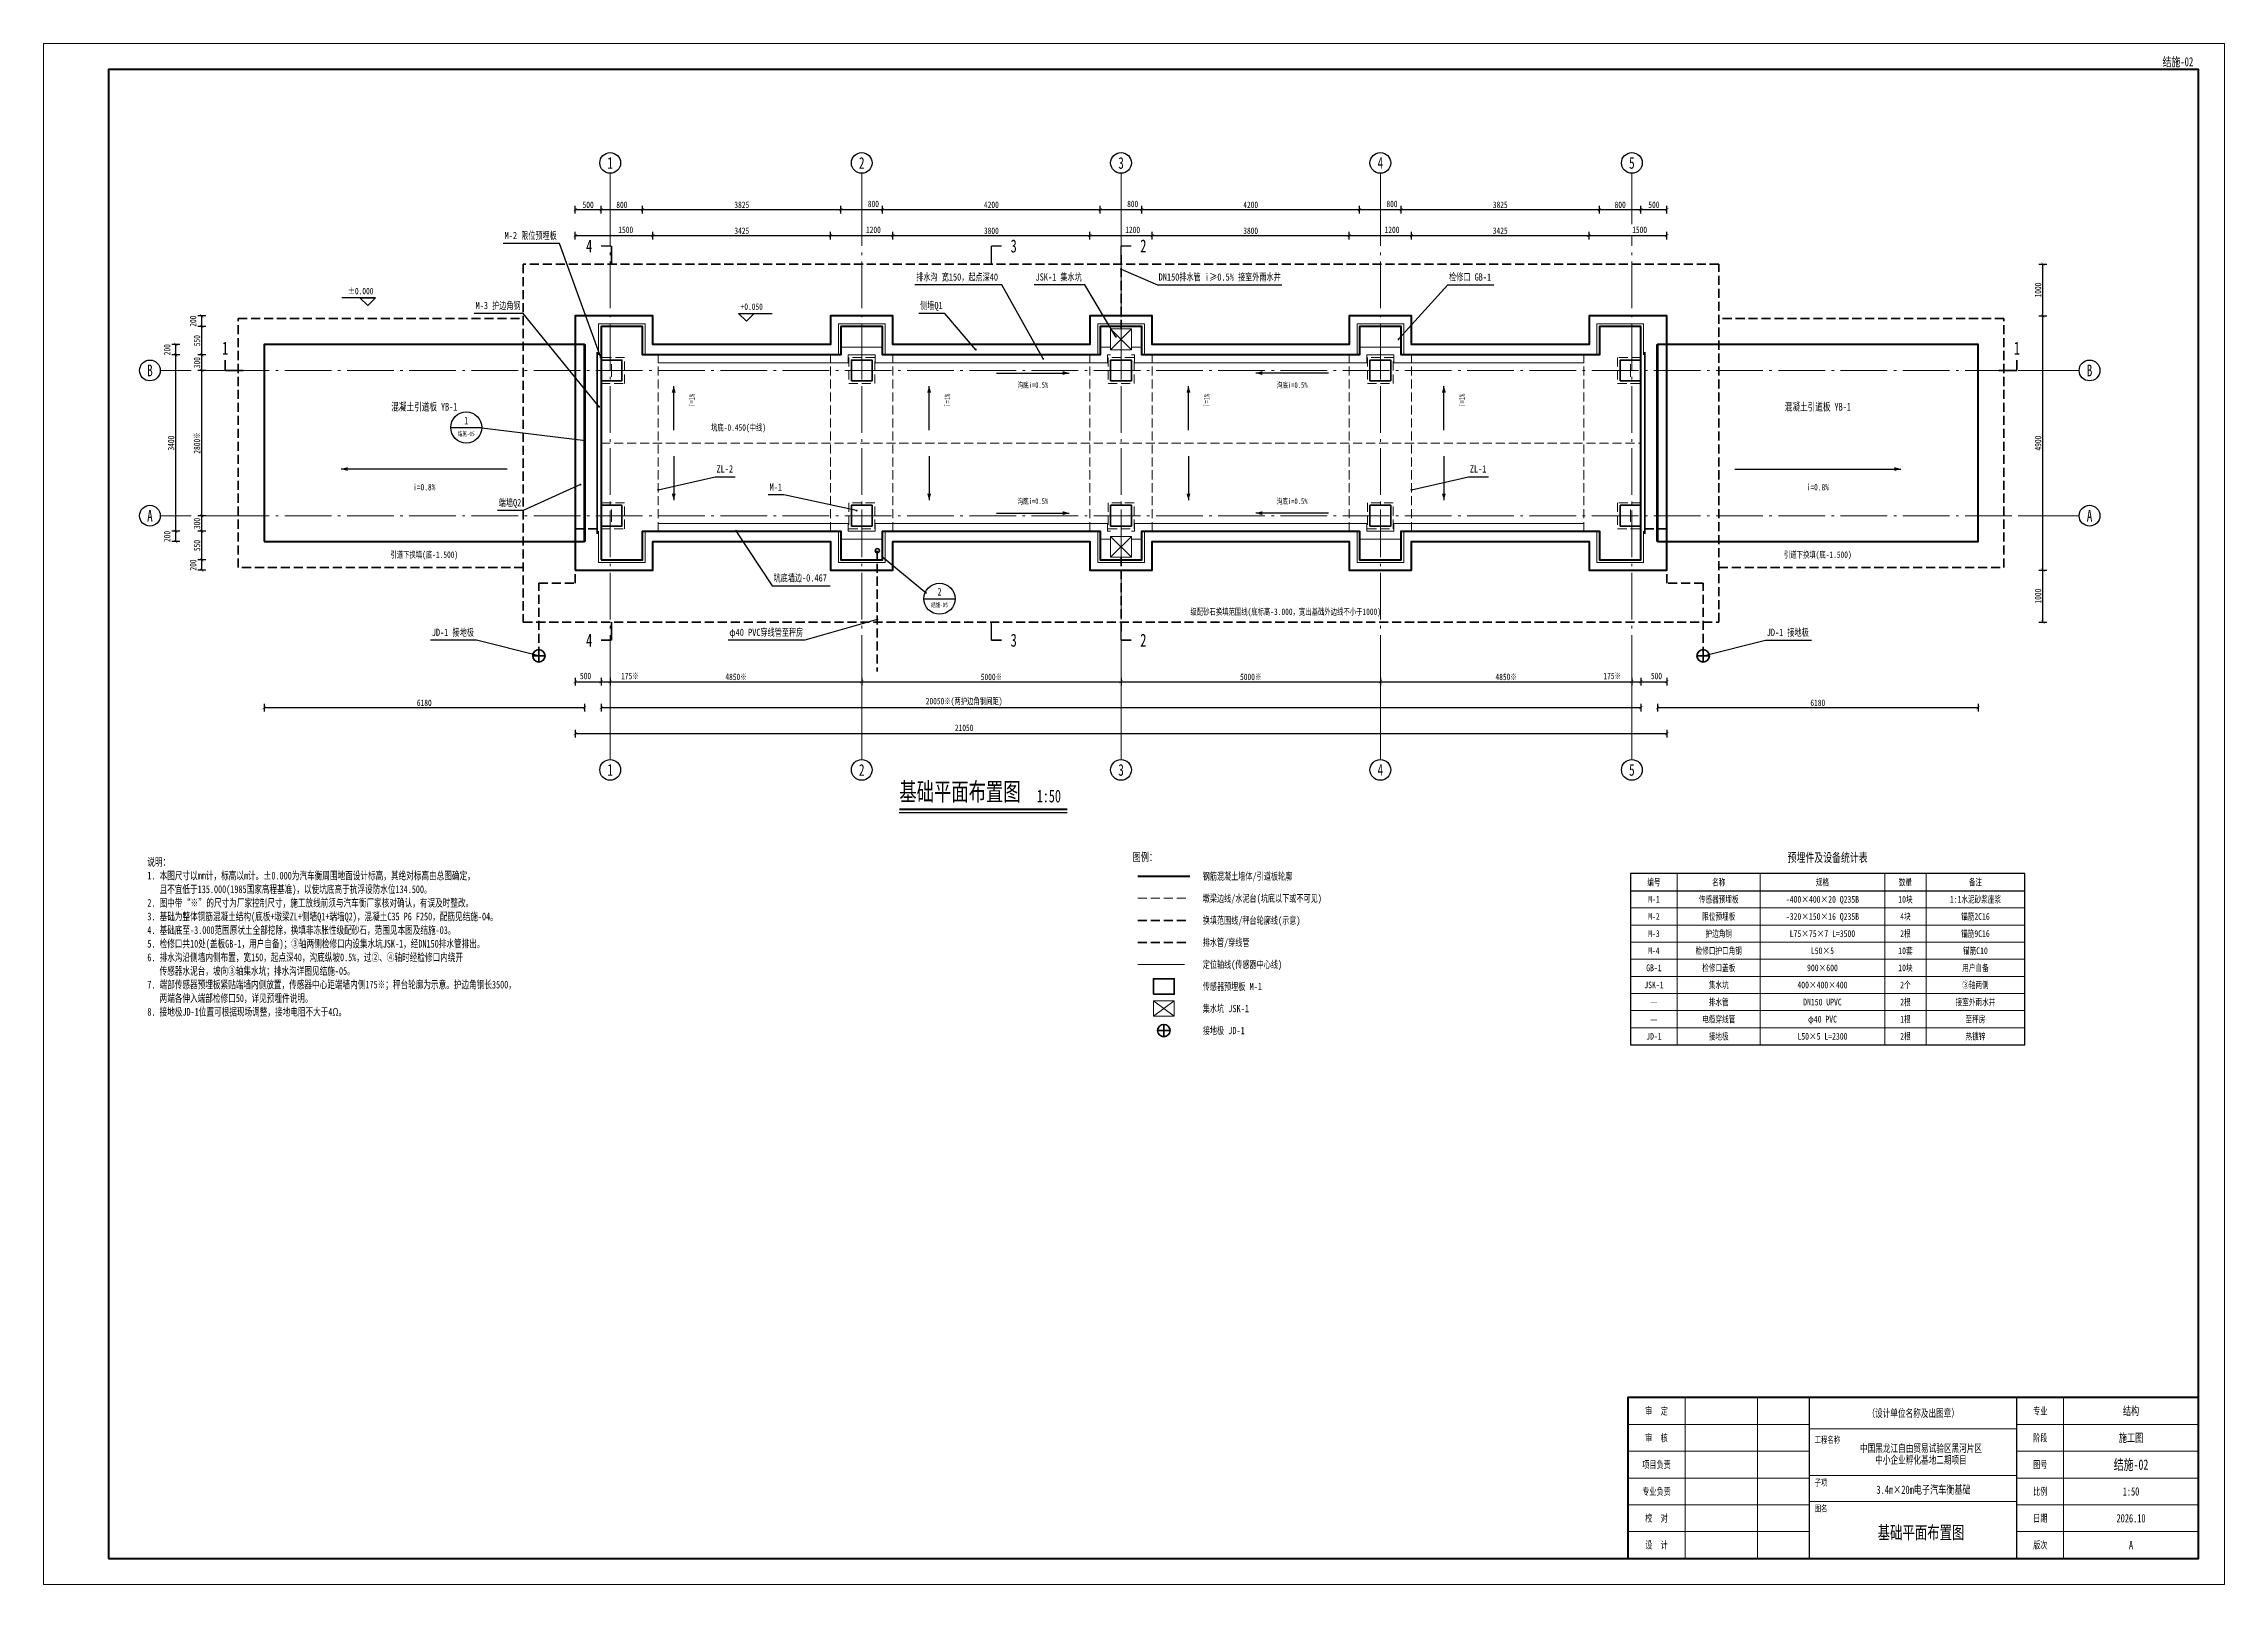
# Model space of a CAD drawing. Header units: millimetres. Extents: x 0 to 226050, y 0 to 29700.
# Drawn here: x 46000 to 88050, y 0 to 29700 of the extents above; entities that cross this region are included whole.
import ezdxf
from ezdxf.enums import TextEntityAlignment as Align

# ---------------------------------------------------------------- set-up
doc = ezdxf.new("R2010")
doc.units = ezdxf.units.MM
doc.header["$LTSCALE"] = 50
doc.linetypes.add('AXIS', pattern=[24, 18, -2.5, 1, -2.5])
doc.linetypes.add('DASH', pattern=[5, 3.5, -1.5])
for name, color, linetype, lineweight in [('S-AXIS', 1, 'AXIS', 18), ('S-CONC', 7, 'Continuous', 50), ('S-DIM', 3, 'Continuous', 13), ('S-FRAME', 7, 'Continuous', 90), ('S-HIDE', 8, 'DASH', 18), ('S-HIDE2', 6, 'DASH', 35), ('S-PIPE', 5, 'DASH', 35), ('S-STEEL', 4, 'Continuous', 35), ('S-SYMB', 7, 'Continuous', 25), ('S-TABLE', 7, 'Continuous', 18), ('S-TEXT', 7, 'Continuous', 18), ('S-THIN', 7, 'Continuous', 18)]:
    doc.layers.add(name, color=color, linetype=linetype, lineweight=lineweight)
doc.styles.add('HZ', font='simfang.ttf', dxfattribs={"width": 0.7})
doc.dimstyles.new('ZJ', dxfattribs={"dimscale": 50, "dimtxt": 2.5, "dimasz": 1.2, "dimexe": 1.5, "dimexo": 1.5, "dimgap": 0.6, "dimtad": 1, "dimdec": 0, "dimtxsty": 'HZ', "dimblk": 'ARCHTICK', "dimcen": 2.5, "dimclrd": 3, "dimclre": 3, "dimclrt": 7, "dimazin": 3, "dimtfac": 1, "dimtmove": 2, "dimatfit": 3})

# ---------------------------------------------------------------- blocks, each defined once
blk = doc.blocks.new('_ARCHTICK')
at = {"color": 0, "linetype": 'BYBLOCK', "const_width": 0.15}
blk.add_lwpolyline([(-0.5, -0.5), (0.5, 0.5)], dxfattribs=at)

msp = doc.modelspace()

# ---------------------------------------------------------------- hatches: boundary and pattern name
at = {"layer": 'S-STEEL'}
h = msp.add_hatch(color=256, dxfattribs=at)
h.dxf.hatch_style = 1
h.paths.add_polyline_path([(56734, 23490), (56750, 23490), (56750, 23810), (56734, 23810)])
h = msp.add_hatch(color=256, dxfattribs=at)
h.dxf.hatch_style = 1
h.paths.add_polyline_path([(76800, 23490), (76816, 23490), (76816, 23810), (76800, 23810)])
h = msp.add_hatch(color=256, dxfattribs=at)
h.dxf.hatch_style = 1
h.paths.add_polyline_path([(56734, 20190), (56750, 20190), (56750, 20510), (56734, 20510)])
h = msp.add_hatch(color=256, dxfattribs=at)
h.dxf.hatch_style = 1
h.paths.add_polyline_path([(76800, 20190), (76816, 20190), (76816, 20510), (76800, 20510)])
at = {"layer": 'S-SYMB'}
h = msp.add_hatch(color=256, dxfattribs=at)
h.dxf.hatch_style = 1
edge = h.paths.add_edge_path()
edge.add_arc((66775, 25350), 20, 0, 360)
h = msp.add_hatch(color=256, dxfattribs=at)
h.dxf.hatch_style = 1
edge = h.paths.add_edge_path()
edge.add_arc((66675, 24050), 20, 0, 360)
h = msp.add_hatch(color=256, dxfattribs=at)
h.dxf.hatch_style = 1
edge = h.paths.add_edge_path()
edge.add_arc((72125, 24000), 20, 0, 360)
h = msp.add_hatch(color=256, dxfattribs=at)
h.dxf.hatch_style = 1
edge = h.paths.add_edge_path()
edge.add_arc((56742, 23650), 20, 0, 360)
h = msp.add_hatch(color=256, dxfattribs=at)
h.dxf.hatch_style = 1
edge = h.paths.add_edge_path()
edge.add_arc((63975, 23800), 20, 0, 360)
h = msp.add_hatch(color=256, dxfattribs=at)
h.dxf.hatch_style = 1
edge = h.paths.add_edge_path()
edge.add_arc((65275, 23625), 20, 0, 360)
h = msp.add_hatch(color=256, dxfattribs=at)
h.dxf.hatch_style = 1
h.paths.add_polyline_path([(65775, 23350), (65650, 23387.5), (65650, 23312.5)])
h = msp.add_hatch(color=256, dxfattribs=at)
h.dxf.hatch_style = 1
h.paths.add_polyline_path([(69375, 23350), (69500, 23312.5), (69500, 23387.5)])
h = msp.add_hatch(color=256, dxfattribs=at)
h.dxf.hatch_style = 1
edge = h.paths.add_edge_path()
edge.add_arc((56710, 22700), 20, 0, 360)
h = msp.add_hatch(color=256, dxfattribs=at)
h.dxf.hatch_style = 1
h.paths.add_polyline_path([(58150, 23100), (58112.5, 22975), (58187.5, 22975)])
h = msp.add_hatch(color=256, dxfattribs=at)
h.dxf.hatch_style = 1
h.paths.add_polyline_path([(63075, 23100), (63037.5, 22975), (63112.5, 22975)])
h = msp.add_hatch(color=256, dxfattribs=at)
h.dxf.hatch_style = 1
h.paths.add_polyline_path([(68075, 23100), (68037.5, 22975), (68112.5, 22975)])
h = msp.add_hatch(color=256, dxfattribs=at)
h.dxf.hatch_style = 1
h.paths.add_polyline_path([(73000, 23100), (72962.5, 22975), (73037.5, 22975)])
h = msp.add_hatch(color=256, dxfattribs=at)
h.dxf.hatch_style = 1
h.paths.add_polyline_path([(51740, 21500), (51865, 21462.5), (51865, 21537.5)])
h = msp.add_hatch(color=256, dxfattribs=at)
h.dxf.hatch_style = 1
h.paths.add_polyline_path([(81810, 21500), (81685, 21537.5), (81685, 21462.5)])
h = msp.add_hatch(color=256, dxfattribs=at)
h.dxf.hatch_style = 1
edge = h.paths.add_edge_path()
edge.add_arc((56350, 21200), 20, 0, 360)
h = msp.add_hatch(color=256, dxfattribs=at)
h.dxf.hatch_style = 1
edge = h.paths.add_edge_path()
edge.add_arc((57850, 21100), 20, 0, 360)
h = msp.add_hatch(color=256, dxfattribs=at)
h.dxf.hatch_style = 1
h.paths.add_polyline_path([(58150, 20900), (58187.5, 21025), (58112.5, 21025)])
h = msp.add_hatch(color=256, dxfattribs=at)
h.dxf.hatch_style = 1
h.paths.add_polyline_path([(63075, 20900), (63112.5, 21025), (63037.5, 21025)])
h = msp.add_hatch(color=256, dxfattribs=at)
h.dxf.hatch_style = 1
h.paths.add_polyline_path([(68075, 20900), (68112.5, 21025), (68037.5, 21025)])
h = msp.add_hatch(color=256, dxfattribs=at)
h.dxf.hatch_style = 1
edge = h.paths.add_edge_path()
edge.add_arc((72375, 21100), 20, 0, 360)
h = msp.add_hatch(color=256, dxfattribs=at)
h.dxf.hatch_style = 1
h.paths.add_polyline_path([(73000, 20900), (73037.5, 21025), (72962.5, 21025)])
h = msp.add_hatch(color=256, dxfattribs=at)
h.dxf.hatch_style = 1
edge = h.paths.add_edge_path()
edge.add_arc((61675, 20700), 20, 0, 360)
h = msp.add_hatch(color=256, dxfattribs=at)
h.dxf.hatch_style = 1
h.paths.add_polyline_path([(65775, 20650), (65650, 20687.5), (65650, 20612.5)])
h = msp.add_hatch(color=256, dxfattribs=at)
h.dxf.hatch_style = 1
h.paths.add_polyline_path([(69375, 20650), (69500, 20612.5), (69500, 20687.5)])
h = msp.add_hatch(color=256, dxfattribs=at)
h.dxf.hatch_style = 1
edge = h.paths.add_edge_path()
edge.add_arc((59350, 20310), 20, 0, 360)
h = msp.add_hatch(color=256, dxfattribs=at)
h.dxf.hatch_style = 1
edge = h.paths.add_edge_path()
edge.add_arc((62075, 18600), 20, 0, 360)
h = msp.add_hatch(color=256, dxfattribs=at)
h.dxf.hatch_style = 1
edge = h.paths.add_edge_path()
edge.add_arc((55550, 17900), 20, 0, 360)
h = msp.add_hatch(color=256, dxfattribs=at)
h.dxf.hatch_style = 1
edge = h.paths.add_edge_path()
edge.add_arc((78000, 17900), 20, 0, 360)

# ---------------------------------------------------------------- linework, layer by layer
at = {"layer": 'S-AXIS'}
for p, q in [((56925, 17400), (56925, 26600)), ((61775, 17400), (61775, 26600)), ((66775, 17400), (66775, 26600)), ((71775, 17400), (71775, 26600)), ((76625, 26222), (76625, 26600)), ((76625, 17400), (76625, 25998)), ((49450, 23400), (84100, 23400)), ((49450, 20600), (84100, 20600)), ((67100, 11950), (68100, 11950))]:
    msp.add_line(p, q, dxfattribs=at)
at = {"layer": 'S-CONC'}
msp.add_line((67100, 13650), (68100, 13650), dxfattribs=at)
for points in [[(56250, 19550), (57750, 19550), (57750, 20100), (61175, 20100), (61175, 19550), (62375, 19550), (62375, 20100), (66175, 20100), (66175, 19550), (67375, 19550), (67375, 20100), (71175, 20100), (71175, 19550), (72375, 19550), (72375, 20100), (75800, 20100), (75800, 19550), (77300, 19550), (77300, 24450), (75800, 24450), (75800, 23900), (72375, 23900), (72375, 24450), (71175, 24450), (71175, 23900), (67375, 23900), (67375, 24450), (66175, 24450), (66175, 23900), (62375, 23900), (62375, 24450), (61175, 24450), (61175, 23900), (57750, 23900), (57750, 24450), (56250, 24450)], [(56750, 19750), (57550, 19750), (57550, 20300), (61375, 20300), (61375, 19750), (62175, 19750), (62175, 20300), (66375, 20300), (66375, 19750), (67175, 19750), (67175, 20300), (71375, 20300), (71375, 19750), (72175, 19750), (72175, 20300), (76000, 20300), (76000, 19750), (76800, 19750), (76800, 24250), (76000, 24250), (76000, 23700), (72175, 23700), (72175, 24250), (71375, 24250), (71375, 23700), (67175, 23700), (67175, 24250), (66375, 24250), (66375, 23700), (62175, 23700), (62175, 24250), (61375, 24250), (61375, 23700), (57550, 23700), (57550, 24250), (56750, 24250)], [(50250, 20100), (56430, 20100), (56430, 23900), (50250, 23900)], [(77120, 20100), (83300, 20100), (83300, 23900), (77120, 23900)]]:
    msp.add_lwpolyline(points, close=True, dxfattribs=at)
at = {"layer": 'S-FRAME'}
for points in [[(47250, 500), (87550, 500), (87550, 29200), (47250, 29200)], [(76550, 500), (87550, 500), (87550, 3600), (76550, 3600)]]:
    msp.add_lwpolyline(points, close=True, dxfattribs=at)
at = {"layer": 'S-HIDE'}
for p, q in [((57850, 20300), (57850, 23700)), ((61175, 20300), (61175, 23700)), ((62375, 20300), (62375, 23700)), ((66175, 20300), (66175, 23700)), ((67375, 20300), (67375, 23700)), ((71175, 20300), (71175, 23700)), ((72375, 20300), (72375, 23700)), ((75700, 20300), (75700, 23700)), ((56750, 22000), (76800, 22000)), ((67100, 13225), (68100, 13225))]:
    msp.add_line(p, q, dxfattribs=at)
for points in [[(56750, 23150), (57200, 23150), (57200, 23650), (56750, 23650)], [(61525, 23150), (62025, 23150), (62025, 23650), (61525, 23650)], [(66525, 23150), (67025, 23150), (67025, 23650), (66525, 23650)], [(71525, 23150), (72025, 23150), (72025, 23650), (71525, 23650)], [(76350, 23150), (76800, 23150), (76800, 23650), (76350, 23650)], [(56750, 20350), (57200, 20350), (57200, 20850), (56750, 20850)], [(61525, 20350), (62025, 20350), (62025, 20850), (61525, 20850)], [(66525, 20350), (67025, 20350), (67025, 20850), (66525, 20850)], [(71525, 20350), (72025, 20350), (72025, 20850), (71525, 20850)], [(76350, 20350), (76800, 20350), (76800, 20850), (76350, 20850)]]:
    msp.add_lwpolyline(points, close=True, dxfattribs=at)
at = {"layer": 'S-HIDE2'}
msp.add_line((67100, 12800), (68100, 12800), dxfattribs=at)
msp.add_lwpolyline([(55250, 18550), (78300, 18550), (78300, 25450), (55250, 25450)], close=True, dxfattribs=at)
for points in [[(55250, 19600), (49750, 19600), (49750, 24400), (55250, 24400)], [(78300, 19600), (83800, 19600), (83800, 24400), (78300, 24400)], [(55550, 17900), (55550, 19300), (56250, 19300), (56250, 20350), (56690, 20350)], [(78000, 17900), (78000, 19300), (77300, 19300), (77300, 20350), (76860, 20350)]]:
    msp.add_lwpolyline(points, dxfattribs=at)
at = {"layer": 'S-PIPE'}
for p, q in [((66775, 24200), (66775, 25650)), ((66775, 19800), (66775, 18350)), ((67100, 12375), (68100, 12375))]:
    msp.add_line(p, q, dxfattribs=at)
msp.add_lwpolyline([(62075, 19925), (62075, 17600)], dxfattribs=at)
at = {"layer": 'S-STEEL'}
for p, q in [((56675, 20250), (56675, 23750)), ((76875, 20250), (76875, 23750)), ((55430, 17900), (55670, 17900)), ((55550, 17780), (55550, 18020)), ((77880, 17900), (78120, 17900)), ((78000, 17780), (78000, 18020)), ((67480, 10675), (67720, 10675)), ((67600, 10555), (67600, 10795))]:
    msp.add_line(p, q, dxfattribs=at)
for points in [[(56750, 23200), (57150, 23200), (57150, 23600), (56750, 23600)], [(61575, 23200), (61975, 23200), (61975, 23600), (61575, 23600)], [(66575, 23200), (66975, 23200), (66975, 23600), (66575, 23600)], [(71575, 23200), (71975, 23200), (71975, 23600), (71575, 23600)], [(76400, 23200), (76800, 23200), (76800, 23600), (76400, 23600)], [(56750, 20400), (57150, 20400), (57150, 20800), (56750, 20800)], [(61575, 20400), (61975, 20400), (61975, 20800), (61575, 20800)], [(66575, 20400), (66975, 20400), (66975, 20800), (66575, 20800)], [(71575, 20400), (71975, 20400), (71975, 20800), (71575, 20800)], [(76400, 20400), (76800, 20400), (76800, 20800), (76400, 20800)], [(67400, 11375), (67800, 11375), (67800, 11675), (67400, 11675)]]:
    msp.add_lwpolyline(points, close=True, dxfattribs=at)
for centre, radius in [((62075, 19925), 40), ((55550, 17900), 120), ((78000, 17900), 120), ((67600, 10675), 120)]:
    msp.add_circle(centre, radius, dxfattribs=at)
at = {"layer": 'S-SYMB'}
for p, q in [((55950, 25850), (54864, 25850)), ((64475, 25050), (62801, 25050)), ((66075, 25050), (65101, 25050)), ((67475, 25050), (69877, 25050)), ((73075, 25050), (73965, 25050)), ((52400, 24800), (51750, 24800)), ((55250, 24500), (54304, 24500)), ((59400, 24500), (60050, 24500)), ((63375, 24500), (62877, 24500)), ((64375, 23350), (65775, 23350)), ((70775, 23350), (69375, 23350)), ((58150, 22250), (58150, 23100)), ((63075, 22250), (63075, 23100)), ((68075, 22250), (68075, 23100)), ((73000, 22250), (73000, 23100)), ((53850, 22300), (54450, 22300)), ((54400, 22300), (56450, 22050)), ((54940, 21500), (51740, 21500)), ((58150, 21750), (58150, 20900)), ((63075, 21750), (63075, 20900)), ((68075, 21750), (68075, 20900)), ((73000, 21750), (73000, 20900)), ((78610, 21500), (81810, 21500)), ((58950, 21350), (59336, 21350)), ((73475, 21350), (73861, 21350)), ((55250, 20700), (54752, 20700)), ((60275, 21000), (59973, 21000)), ((64375, 20650), (65775, 20650)), ((70775, 20650), (69375, 20650)), ((63025, 19100), (62175, 19800)), ((60050, 19250), (61164, 19250)), ((62975, 19000), (63575, 19000)), ((54350, 18200), (53460, 18200)), ((60675, 18200), (59197, 18200)), ((79200, 18200), (80090, 18200)), ((62500, 14880), (65738, 14880)), ((76600, 13370), (84200, 13370)), ((80050, 500), (80050, 3600)), ((84050, 500), (84050, 3600))]:
    msp.add_line(p, q, dxfattribs=at)
for points in [[(56742, 23650), (55950, 25850)], [(66775, 25350), (67475, 25050)], [(65275, 23625), (64475, 25050)], [(66675, 24050), (66075, 25050)], [(72125, 24000), (73075, 25050)], [(56710, 22700), (55250, 24500)], [(63975, 23800), (63375, 24500)], [(56350, 21200), (55250, 20700)], [(57850, 21100), (58950, 21350)], [(72375, 21100), (73475, 21350)], [(61675, 20700), (60275, 21000)], [(59350, 20310), (60050, 19250)], [(62075, 18600), (60675, 18200)], [(55550, 17900), (54350, 18200)], [(78000, 17900), (79200, 18200)]]:
    msp.add_lwpolyline(points, dxfattribs=at)
for points, const_width in [([(56950, 25800), (56750, 25800)], 30), ([(56950, 25800), (56950, 25450)], 30), ([(64275, 25800), (64275, 25450)], 30), ([(64275, 25800), (64475, 25800)], 30), ([(66775, 25800), (66775, 25450)], 30), ([(66775, 25800), (66975, 25800)], 30), ([(49500, 23400), (49500, 23600)], 30), ([(84050, 23400), (84050, 23600)], 30), ([(49500, 23400), (49850, 23400)], 30), ([(84050, 23400), (83700, 23400)], 30), ([(56950, 18200), (56950, 18550)], 30), ([(64275, 18200), (64275, 18550)], 30), ([(66775, 18200), (66775, 18550)], 30), ([(56950, 18200), (56750, 18200)], 30), ([(64275, 18200), (64475, 18200)], 30), ([(66775, 18200), (66975, 18200)], 30), ([(62500, 14940), (65738, 14940)], 35)]:
    msp.add_lwpolyline(points, dxfattribs=dict(at, const_width=const_width))
for points in [[(52250, 24650), (52100, 24800), (52400, 24800)], [(59550, 24350), (59400, 24500), (59700, 24500)], [(76600, 10400), (84200, 10400), (84200, 13700), (76600, 13700)]]:
    msp.add_lwpolyline(points, close=True, dxfattribs=at)
for centre, radius in [((56925, 27400), 200), ((61775, 27400), 200), ((66775, 27400), 200), ((71775, 27400), 200), ((76625, 27400), 200), ((48050, 23400), 200), ((85450, 23400), 200), ((54150, 22300), 300), ((48050, 20600), 200), ((85450, 20600), 200), ((63275, 19000), 300), ((56925, 15700), 200), ((61775, 15700), 200), ((66775, 15700), 200), ((71775, 15700), 200), ((76625, 15700), 200)]:
    msp.add_circle(centre, radius, dxfattribs=at)
at = {"layer": 'S-TABLE'}
for p, q in [((77500, 13700), (77500, 10400)), ((79100, 13700), (79100, 10400)), ((81500, 13700), (81500, 10400)), ((82300, 13700), (82300, 10400)), ((76600, 13040), (84200, 13040)), ((76600, 12710), (84200, 12710)), ((76600, 12380), (84200, 12380)), ((76600, 12050), (84200, 12050)), ((76600, 11720), (84200, 11720)), ((76600, 11390), (84200, 11390)), ((76600, 11060), (84200, 11060)), ((76600, 10730), (84200, 10730)), ((77650, 500), (77650, 3600)), ((79050, 500), (79050, 3600)), ((84950, 500), (84950, 3600)), ((76550, 3083.3), (80050, 3083.3)), ((80050, 3000), (84050, 3000)), ((84050, 3083.3), (87550, 3083.3)), ((76550, 2566.7), (80050, 2566.7)), ((84050, 2566.7), (87550, 2566.7)), ((76550, 2050), (80050, 2050)), ((80050, 2100), (84050, 2100)), ((84050, 2050), (87550, 2050)), ((76550, 1533.3), (80050, 1533.3)), ((80050, 1600), (84050, 1600)), ((84050, 1533.3), (87550, 1533.3)), ((76550, 1016.7), (80050, 1016.7)), ((84050, 1016.7), (87550, 1016.7))]:
    msp.add_line(p, q, dxfattribs=at)
at = {"layer": 'S-THIN'}
for p, q in [((56925, 26600), (56925, 27187.2)), ((61775, 26600), (61775, 27187.2)), ((66775, 26600), (66775, 27187.2)), ((71775, 26600), (71775, 27187.2)), ((76625, 26600), (76625, 27187.2)), ((66575, 23800), (66975, 24200)), ((66575, 24200), (66975, 23800)), ((56450, 20100), (56450, 23900)), ((77100, 20100), (77100, 23900)), ((48845.5, 23400), (48250, 23400)), ((49450, 23400), (49069.5, 23400)), ((56830, 23400), (57070, 23400)), ((56950, 23280), (56950, 23520)), ((61655, 23400), (61895, 23400)), ((61775, 23280), (61775, 23520)), ((66655, 23400), (66895, 23400)), ((66775, 23280), (66775, 23520)), ((71655, 23400), (71895, 23400)), ((71775, 23280), (71775, 23520)), ((76480, 23400), (76720, 23400)), ((76600, 23280), (76600, 23520)), ((84100, 23400), (85250, 23400)), ((56950, 20480), (56950, 20720)), ((61775, 20480), (61775, 20720)), ((66775, 20480), (66775, 20720)), ((71775, 20480), (71775, 20720)), ((76600, 20480), (76600, 20720)), ((48845.5, 20600), (48250, 20600)), ((49450, 20600), (49069.5, 20600)), ((56830, 20600), (57070, 20600)), ((61655, 20600), (61895, 20600)), ((66575, 20200), (66975, 19800)), ((66575, 19800), (66975, 20200)), ((66655, 20600), (66895, 20600)), ((71655, 20600), (71895, 20600)), ((76480, 20600), (76720, 20600)), ((84100, 20600), (85250, 20600)), ((56925, 17400), (56925, 15900)), ((61775, 17400), (61775, 15900)), ((66775, 17400), (66775, 15900)), ((71775, 17400), (71775, 15900)), ((76625, 17400), (76625, 15900)), ((67400, 10950), (67800, 11250)), ((67400, 11250), (67800, 10950))]:
    msp.add_line(p, q, dxfattribs=at)
for points in [[(46000, 0), (88050, 0), (88050, 29700), (46000, 29700)], [(66575, 23800), (66975, 23800), (66975, 24200), (66575, 24200)], [(66575, 20200), (66975, 20200), (66975, 19800), (66575, 19800)], [(67400, 10950), (67800, 10950), (67800, 11250), (67400, 11250)]]:
    msp.add_lwpolyline(points, close=True, dxfattribs=at)
for points in [[(56700, 23700), (56700, 24300), (57600, 24300), (57600, 23700)], [(61325, 23700), (61325, 24300), (62225, 24300), (62225, 23700)], [(66325, 23700), (66325, 24300), (67225, 24300), (67225, 23700)], [(71325, 23700), (71325, 24300), (72225, 24300), (72225, 23700)], [(75950, 23700), (75950, 24300), (76850, 24300), (76850, 23700)], [(57850, 23700), (61375, 23700), (61375, 23850), (62175, 23850), (62175, 23700), (66375, 23700), (66375, 23850), (66575, 23850)], [(57850, 23550), (61515, 23550), (61515, 23700), (62035, 23700), (62035, 23550), (66515, 23550), (66515, 23700), (66575, 23700)], [(57850, 23550), (57850, 23700)], [(75700, 23700), (72175, 23700), (72175, 23850), (71375, 23850), (71375, 23700), (67175, 23700), (67175, 23850), (66975, 23850)], [(75700, 23550), (72035, 23550), (72035, 23700), (71515, 23700), (71515, 23550), (67035, 23550), (67035, 23700), (66975, 23700)], [(75700, 23550), (75700, 23700)], [(56700, 20300), (56700, 19700), (57600, 19700), (57600, 20300)], [(57850, 20450), (61515, 20450), (61515, 20300), (62035, 20300), (62035, 20450), (66515, 20450), (66515, 20300), (66575, 20300)], [(57850, 20450), (57850, 20300)], [(57850, 20300), (61375, 20300), (61375, 20150), (62175, 20150), (62175, 20300), (66375, 20300), (66375, 20150), (66575, 20150)], [(61325, 20300), (61325, 19700), (62225, 19700), (62225, 20300)], [(66325, 20300), (66325, 19700), (67225, 19700), (67225, 20300)], [(75700, 20450), (72035, 20450), (72035, 20300), (71515, 20300), (71515, 20450), (67035, 20450), (67035, 20300), (66975, 20300)], [(75700, 20300), (72175, 20300), (72175, 20150), (71375, 20150), (71375, 20300), (67175, 20300), (67175, 20150), (66975, 20150)], [(71325, 20300), (71325, 19700), (72225, 19700), (72225, 20300)], [(75700, 20450), (75700, 20300)], [(75950, 20300), (75950, 19700), (76850, 19700), (76850, 20300)]]:
    msp.add_lwpolyline(points, dxfattribs=at)

# ---------------------------------------------------------------- texts
at = {"layer": 'S-TEXT', "style": 'HZ', "width": 0.7}
msp.add_text('结施-02', height=175, dxfattribs=at).set_placement((87450, 29350), align=Align.MIDDLE_RIGHT)
for s, height, p in [('1', 225, (56925, 27400)), ('2', 225, (61775, 27400)), ('3', 225, (66775, 27400)), ('4', 225, (71775, 27400)), ('5', 225, (76625, 27400)), ('4', 250, (56520, 25800)), ('3', 250, (64705, 25800)), ('2', 250, (67205, 25800)), ('1', 250, (49500, 23830)), ('1', 250, (84050, 23830)), ('B', 225, (48050, 23400)), ('沟底i=0.5%', 110, (65075, 23120)), ('沟底i=0.5%', 110, (70075, 23120)), ('B', 225, (85450, 23400)), ('混凝土引道板 YB-1', 150, (53340, 22700)), ('混凝土引道板 YB-1', 150, (80210, 22700)), ('1', 148.8, (54150, 22435)), ('坑底-0.450(中线)', 125, (59400, 22300)), ('结施-05', 87.5, (54150, 22180)), ('i=0.8%', 125, (53340, 21150)), ('i=0.8%', 125, (80210, 21150)), ('A', 225, (48050, 20600)), ('沟底i=0.5%', 110, (65075, 20880)), ('沟底i=0.5%', 110, (70075, 20880)), ('A', 225, (85450, 20600)), ('引道下换填(底-1.500)', 125, (53340, 19850)), ('引道下换填(底-1.500)', 125, (80210, 19850)), ('结施-05', 87.5, (63275, 18880)), ('2', 148.8, (63275, 19135)), ('级配砂石换填范围线(底标高-3.000，宽出基础外边线不小于1000)', 125, (69950, 18750)), ('4', 250, (56520, 18200)), ('3', 250, (64705, 18200)), ('2', 250, (67205, 18200)), ('1', 225, (56925, 15700)), ('2', 225, (61775, 15700)), ('3', 225, (66775, 15700)), ('4', 225, (71775, 15700)), ('5', 225, (76625, 15700)), ('编号', 130, (77050, 13535)), ('名称', 130, (78300, 13535)), ('规格', 130, (80300, 13535)), ('数量', 130, (81900, 13535)), ('备注', 130, (83250, 13535)), ('M-1', 130, (77050, 13205)), ('传感器预埋板', 130, (78300, 13205)), ('-400×400×20 Q235B', 130, (80300, 13205)), ('10块', 130, (81900, 13205)), ('1:1水泥砂浆座浆', 130, (83250, 13205)), ('M-2', 130, (77050, 12875)), ('限位预埋板', 130, (78300, 12875)), ('护边角钢', 130, (78300, 12545)), ('-320×150×16 Q235B', 130, (80300, 12875)), ('4块', 130, (81900, 12875)), ('2根', 130, (81900, 12545)), ('锚筋2C16', 130, (83250, 12875)), ('锚筋9C16', 130, (83250, 12545)), ('M-3', 130, (77050, 12545)), ('M-4', 130, (77050, 12215)), ('检修口护口角钢', 130, (78300, 12215)), ('L75×75×7 L=3500', 130, (80300, 12545)), ('L50×5', 130, (80300, 12215)), ('10套', 130, (81900, 12215)), ('锚筋C10', 130, (83250, 12215)), ('GB-1', 130, (77050, 11885)), ('检修口盖板', 130, (78300, 11885)), ('900×600', 130, (80300, 11885)), ('10块', 130, (81900, 11885)), ('用户自备', 130, (83250, 11885)), ('JSK-1', 130, (77050, 11555)), ('集水坑', 130, (78300, 11555)), ('400×400×400', 130, (80300, 11555)), ('2个', 130, (81900, 11555)), ('③轴两侧', 130, (83250, 11555)), ('—', 130, (77050, 11225)), ('电缆穿线管', 130, (78300, 10895)), ('排水管', 130, (78300, 11225)), ('DN150 UPVC', 130, (80300, 11225)), ('φ40 PVC', 130, (80300, 10895)), ('2根', 130, (81900, 11225)), ('1根', 130, (81900, 10895)), ('接室外雨水井', 130, (83250, 11225)), ('至秤房', 130, (83250, 10895)), ('JD-1', 130, (77050, 10565)), ('—', 130, (77050, 10895)), ('接地极', 130, (78300, 10565)), ('L50×5 L=2300', 130, (80300, 10565)), ('2根', 130, (81900, 10565)), ('热镀锌', 130, (83250, 10565)), ('审  定', 140, (77100, 3341.7)), ('（设计单位名称及出图章）', 150, (82050, 3300)), ('专业', 140, (84500, 3341.7)), ('结构', 160, (86250, 3341.7)), ('审  核', 140, (77100, 2825)), ('中国黑龙江自由贸易试验区黑河片区', 150, (82200, 2625)), ('阶段', 140, (84500, 2825)), ('施工图', 160, (86250, 2825)), ('项目负责', 140, (77100, 2308.3)), ('中小企业孵化基地二期项目', 150, (82200, 2400)), ('图号', 140, (84500, 2308.3)), ('结施-02', 200, (86250, 2308.3)), ('专业负责', 140, (77100, 1791.7)), ('3.4m×20m电子汽车衡基础', 160, (82250, 1825)), ('比例', 140, (84500, 1791.7)), ('1:50', 160, (86250, 1791.7)), ('校  对', 140, (77100, 1275)), ('日期', 140, (84500, 1275)), ('2026.10', 160, (86250, 1275)), ('设  计', 140, (77100, 758.3)), ('基础平面布置图', 250, (82200, 1000)), ('版次', 140, (84500, 758.3)), ('A', 160, (86250, 758.3))]:
    msp.add_text(s, height=height, dxfattribs=at).set_placement(p, align=Align.MIDDLE_CENTER)
for s, height, p in [('M-2 限位预埋板', 140, (54889, 25890)), ('排水沟 宽150，起点深40', 140, (62826, 25090)), ('JSK-1 集水坑', 140, (65126, 25090)), ('DN150排水管 i≥0.5% 接室外雨水井', 140, (67500, 25090)), ('检修口 GB-1', 140, (73100, 25090)), ('M-3 护边角钢', 140, (54329, 24540)), ('+0.050', 125, (59440, 24530)), ('侧墙Q1', 140, (62902, 24540)), ('ZL-2', 140, (58975, 21390)), ('ZL-1', 140, (73500, 21390)), ('M-1', 140, (59998, 21040)), ('端墙Q2', 140, (54777, 20740)), ('坑底墙边-0.467', 140, (60075, 19290)), ('JD-1 接地极', 140, (53485, 18240)), ('φ40 PVC穿线管至秤房', 140, (59222, 18240)), ('JD-1 接地极', 140, (79225, 18240)), ('基础平面布置图', 350, (62500, 15000)), ('1:50', 245, (65150, 15000))]:
    msp.add_text(s, height=height, dxfattribs=at).set_placement(p, align=Align.BOTTOM_LEFT)
msp.add_text('±0.000', height=125, dxfattribs=at).set_placement((52360, 24830), align=Align.BOTTOM_RIGHT)
for p in [(58500, 22700), (63425, 22700), (68425, 22700), (73350, 22700)]:
    msp.add_text('i=1%', height=110, rotation=90, dxfattribs=at).set_placement(p, align=Align.MIDDLE_LEFT)
for s, height, p in [('说明：', 150, (48000, 14000)), ('图例：', 160, (67000, 14100)), ('1. 本图尺寸以mm计，标高以m计。±0.000为汽车衡周围地面设计标高，其绝对标高由总图确定，', 150, (48000, 13737.5)), ('   且不宜低于135.000(1985国家高程基准)，以使坑底高于抗浮设防水位134.500。', 150, (48000, 13475)), ('2. 图中带“※”的尺寸为厂家控制尺寸，施工放线前须与汽车衡厂家核对确认，有误及时整改。', 150, (48000, 13212.5)), ('4. 基础底至-3.000范围原状土全部挖除，换填非冻胀性级配砂石，范围见本图及结施-03。', 150, (48000, 12687.5)), ('3. 基础为整体钢筋混凝土结构(底板+墩梁ZL+侧墙Q1+端墙Q2)，混凝土C35 P6 F250，配筋见结施-04。', 150, (48000, 12950)), ('5. 检修口共10处(盖板GB-1，用户自备)；③轴两侧检修口内设集水坑JSK-1，经DN150排水管排出。', 150, (48000, 12425)), ('6. 排水沟沿侧墙内侧布置，宽150，起点深40，沟底纵坡0.5%，过②、④轴时经检修口内绕开', 150, (48000, 12162.5)), ('   传感器水泥台，坡向③轴集水坑；排水沟详图见结施-05。', 150, (48000, 11900)), ('7. 端部传感器预埋板紧贴端墙内侧放置，传感器中心距端墙内侧175※；秤台轮廓为示意。护边角钢长3500，', 150, (48000, 11637.5)), ('   两端各伸入端部检修口50，详见预埋件说明。', 150, (48000, 11375)), ('8. 接地极JD-1位置可根据现场调整，接地电阻不大于4Ω。', 150, (48000, 11112.5)), ('工程名称', 125, (80150, 2850)), ('子项', 125, (80150, 2025)), ('图名', 125, (80150, 1525))]:
    msp.add_text(s, height=height, dxfattribs=at).set_placement(p, align=Align.TOP_LEFT)
msp.add_text('预埋件及设备统计表', height=175, dxfattribs=at).set_placement((80400, 14100), align=Align.TOP_CENTER)
for s, p in [('钢筋混凝土墙体/引道板轮廓', (68350, 13650)), ('墩梁边线/水泥台(坑底以下或不可见)', (68350, 13225)), ('换填范围线/秤台轮廓线(示意)', (68350, 12800)), ('排水管/穿线管', (68350, 12375)), ('定位轴线(传感器中心线)', (68350, 11950)), ('传感器预埋板 M-1', (68350, 11525)), ('集水坑 JSK-1', (68350, 11100)), ('接地极 JD-1', (68350, 10675))]:
    msp.add_text(s, height=140, dxfattribs=at).set_placement(p, align=Align.MIDDLE_LEFT)

# ---------------------------------------------------------------- dimensions: what is measured, and where the dimension line sits
at = {"layer": 'S-DIM'}
for base, p1, p2 in [((56250, 26500), (56250, 26350), (56750, 26350)), ((56750, 26500), (56750, 26350), (57550, 26350)), ((57550, 26500), (57550, 26350), (61375, 26350)), ((62175, 26500), (62175, 26350), (66375, 26350)), ((67175, 26500), (67175, 26350), (71375, 26350)), ((72175, 26500), (72175, 26350), (76000, 26350)), ((76000, 26500), (76000, 26350), (76800, 26350)), ((76800, 26500), (76800, 26350), (77300, 26350)), ((57750, 26000), (57750, 25850), (61175, 25850)), ((62375, 26000), (62375, 25850), (66175, 25850)), ((67375, 26000), (67375, 25850), (71175, 25850)), ((72375, 26000), (72375, 25850), (75800, 25850)), ((50250, 16900), (50250, 17050), (56430, 17050)), ((77120, 16900), (77120, 17050), (83300, 17050))]:
    msp.add_linear_dim(base=base, p1=p1, p2=p2, dimstyle='ZJ', dxfattribs=at).render()
for base, p1, p2, location in [((61375, 26500), (61375, 26350), (62175, 26350), (62000, 26610)), ((66375, 26500), (66375, 26350), (67175, 26350), (67000, 26610)), ((71375, 26500), (71375, 26350), (72175, 26350), (72000, 26610)), ((56250, 26000), (56250, 25850), (57750, 25850), (57225, 26110)), ((61175, 26000), (61175, 25850), (62375, 25850), (62000, 26110)), ((66175, 26000), (66175, 25850), (67375, 25850), (67000, 26110)), ((71175, 26000), (71175, 25850), (72375, 25850), (72000, 26110)), ((75800, 26000), (75800, 25850), (77300, 25850), (76775, 26110)), ((56250, 17400), (56250, 17550), (56750, 17550), (56450, 17510)), ((76800, 17400), (76800, 17550), (77300, 17550), (77100, 17510)), ((56250, 16400), (56250, 16550), (77300, 16550), (63750, 16510))]:
    msp.add_linear_dim(base=base, p1=p1, p2=p2, location=location, dimstyle='ZJ', override={"dimtmove": 2}, dxfattribs=at).render()
for base, p1, p2 in [((84550, 24450), (84400, 24450), (84400, 25450)), ((49050, 24250), (49200, 24250), (49200, 24450)), ((84550, 19550), (84400, 19550), (84400, 24450)), ((49050, 23700), (49200, 23700), (49200, 24250)), ((48550, 23700), (48700, 23700), (48700, 23900)), ((48550, 20300), (48700, 20300), (48700, 23700)), ((49050, 23400), (49200, 23400), (49200, 23700)), ((49050, 20300), (49200, 20300), (49200, 20600)), ((48550, 20100), (48700, 20100), (48700, 20300)), ((49050, 19750), (49200, 19750), (49200, 20300)), ((49050, 19550), (49200, 19550), (49200, 19750)), ((84550, 18550), (84400, 18550), (84400, 19550))]:
    msp.add_linear_dim(base=base, p1=p1, p2=p2, angle=90, dimstyle='ZJ', dxfattribs=at).render()
msp.add_linear_dim(base=(49050, 20600), p1=(49200, 20600), p2=(49200, 23400), angle=90, text='2800※', dimstyle='ZJ', dxfattribs=at).render()
for base, p1, p2, location, text in [((56750, 17400), (56750, 17550), (56925, 17550), (57305, 17510), '175※'), ((76625, 17400), (76625, 17550), (76800, 17550), (76245, 17510), '175※'), ((56750, 16900), (56750, 17050), (76800, 17050), (63750, 17010), '20050※(两护边角钢间距)')]:
    msp.add_linear_dim(base=base, p1=p1, p2=p2, location=location, text=text, dimstyle='ZJ', override={"dimtmove": 2}, dxfattribs=at).render()
for base, p1, p2, text in [((56925, 17400), (56925, 17550), (61775, 17550), '4850※'), ((61775, 17400), (61775, 17550), (66775, 17550), '5000※'), ((66775, 17400), (66775, 17550), (71775, 17550), '5000※'), ((71775, 17400), (71775, 17550), (76625, 17550), '4850※')]:
    msp.add_linear_dim(base=base, p1=p1, p2=p2, text=text, dimstyle='ZJ', dxfattribs=at).render()

doc.saveas('drawing.dxf')
